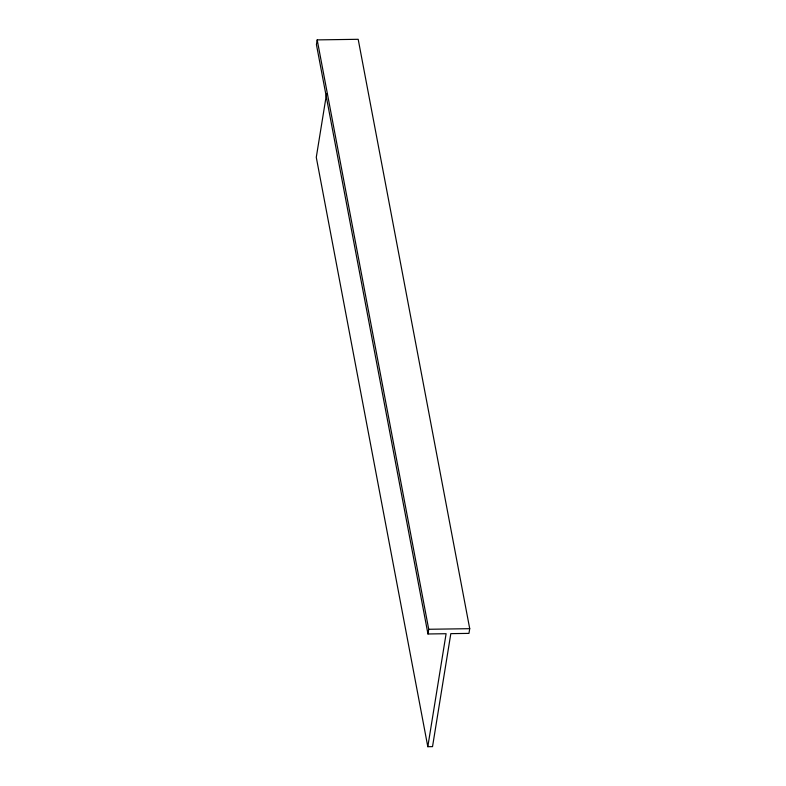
<?xml version="1.0" encoding="UTF-8"?>
<svg xmlns="http://www.w3.org/2000/svg" width="786" height="786" viewBox="0 0 786 786"><rect width="100%" height="100%" fill="white"/><g stroke="black" fill="none" stroke-linecap="round" stroke-linejoin="round"><path stroke-width="1.18" d="M317.2 39.89L316.434 44.596L427.967 633.978L446.104 633.712L427.81 746.7L432.526 746.631L450.82 633.644L468.957 633.388L469.723 628.682L358.19 39.3L317.2 39.89L428.724 629.272L427.967 633.978M326.593 93.613L316.277 157.318L427.81 746.7M428.724 629.272L469.723 628.682"/></g></svg>
